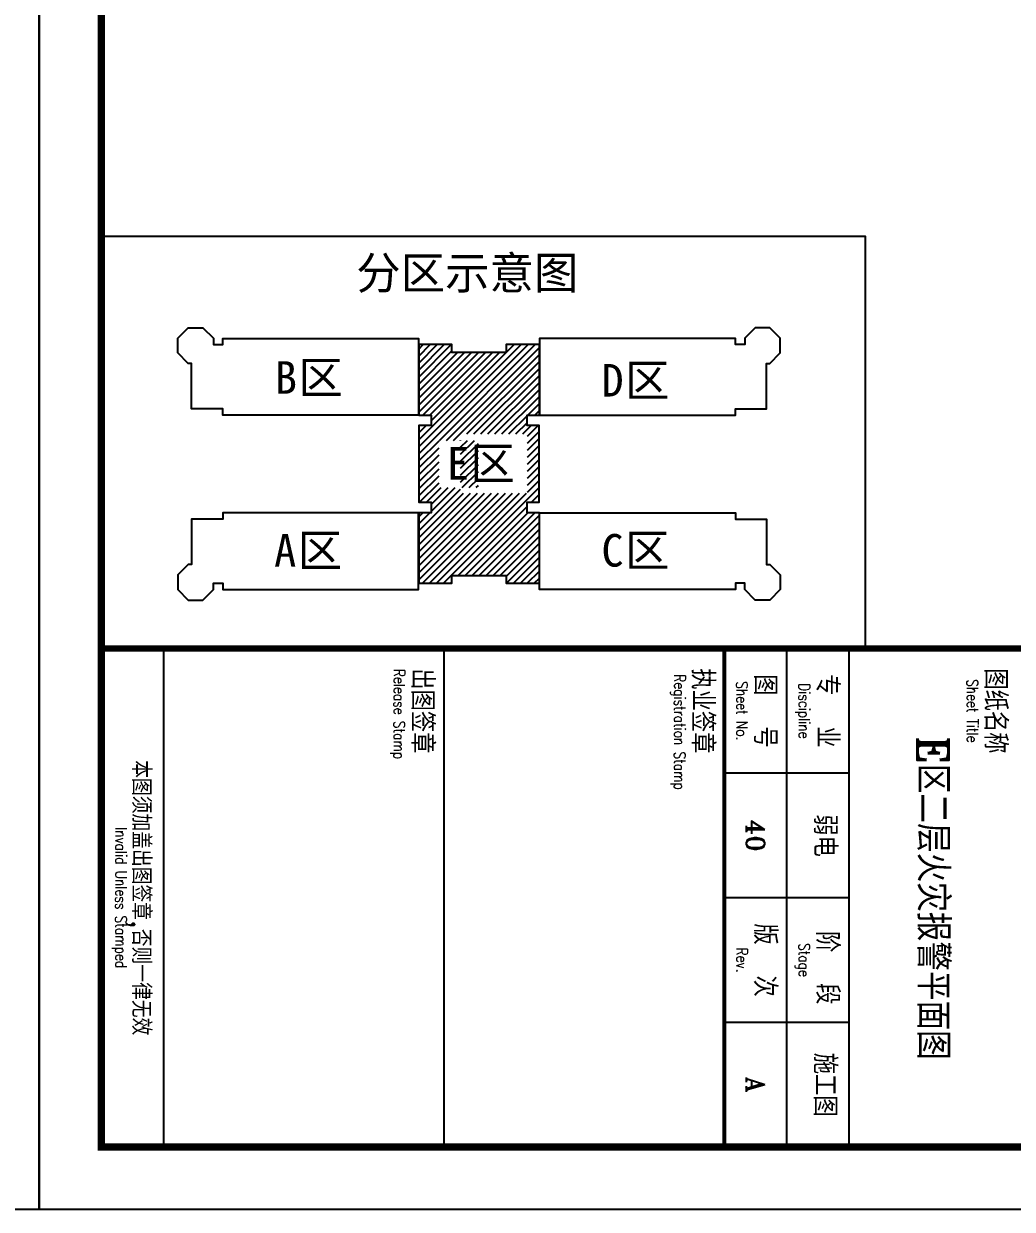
# Model space of a CAD drawing. Extents: x 190999 to 918899, y -200814 to 215286.
# Drawn here: x 750453 to 766320, y 36986 to 56018 of the extents above; entities that cross this region are included whole.
import ezdxf
from ezdxf.enums import TextEntityAlignment as Align

# ---------------------------------------------------------------- set-up
doc = ezdxf.new("R2010")
doc.units = 0
doc.header["$LTSCALE"] = 1000
doc.header["$MEASUREMENT"] = 0
for name, color, linetype in [('PUB_HATCH', 250, 'Continuous'), ('图框', 189, 'Continuous'), ('房间名称', 7, 'Continuous')]:
    doc.layers.add(name, color=color, linetype=linetype)
doc.styles.add('HT', font='simhei.ttf')
doc.styles.add('TKZ1_tjhts.shx', font='tjromant.shx', dxfattribs={"bigfont": 'tjhts.shx'})
doc.styles.add('TKZ2_tjkts.shx', font='tjromant.shx', dxfattribs={"bigfont": 'tjkts.shx'})

# ---------------------------------------------------------------- blocks, each defined once
blk = doc.blocks.new('TJAD_TK_A0')
at = {"layer": '图框'}
for p, q in [((2162, 399.3), (973, 399.3)), ((2162, -441.7), (2162, 399.3)), ((2072, -311.7), (2152, -311.7)), ((2092, -311.7), (2092, -331.7)), ((2112, -311.7), (2112, -331.7)), ((2132, -311.7), (2132, -331.7)), ((2072, -321.7), (2152, -321.7)), ((2072, -376.7), (2152, -376.7)), ((2072, -421.7), (2152, -421.7)), ((973, -441.7), (2162, -441.7))]:
    blk.add_line(p, q, dxfattribs=at)
at = {"layer": '图框', "const_width": 1.2}
blk.add_lwpolyline([(2152, -431.7), (2152, 389.3), (998, 389.3), (998, -431.7)], close=True, dxfattribs=at)
at = {"layer": '图框'}
for points, const_width in [([(2072, 389.3), (2072, -431.7)], 1), ([(2072, -331.7), (2152, -331.7)], 0.6)]:
    blk.add_lwpolyline(points, dxfattribs=dict(at, const_width=const_width))
at = {"layer": '图框', "style": 'TKZ2_tjkts.shx'}
for s, height, p in [('图纸名称', 3.6, (2082, -288.16)), ('专  业', 3.6, (2082, -315.16)), (' 阶  段', 3.6, (2122, -315.16)), ('图  号', 3.6, (2082, -325.16)), ('版  次', 3.6, (2122, -325.16)), ('执业签章', 3.6, (2082, -335.16)), ('出图签章', 3.6, (2082, -380.16)), ('本图须加盖出图签章,否则一律无效', 3, (2112, -425.28))]:
    blk.add_text(s, height=height, dxfattribs=at).set_placement(p, align=Align.MIDDLE_CENTER)
at = {"layer": '图框', "style": 'TKZ2_tjkts.shx', "width": 0.8}
for s, p in [('Sheet Title', (2082, -291.86)), ('Discipline', (2082, -318.86)), ('Stage', (2122, -318.86)), ('Sheet No.', (2082, -328.86)), ('Rev.', (2122, -328.86)), ('Registration Stamp', (2085.41, -338.86)), ('Release Stamp', (2082.52, -383.86)), ('Invalid Unless Stamped', (2112, -428.53))]:
    blk.add_text(s, height=1.8, dxfattribs=at).set_placement(p, align=Align.MIDDLE_CENTER)
at = {"layer": '图框', "color": 3, "style": 'TKZ1_tjhts.shx'}
for s, height, p in [('弱电', 3.6, (2102, -315.54)), ('施工图', 3.6, (2142, -315.54)), ('A', 3, (2142, -326.7))]:
    blk.add_text(s, height=height, dxfattribs=at).set_placement(p, align=Align.MIDDLE_CENTER)

msp = doc.modelspace()

# ---------------------------------------------------------------- hatches: boundary and pattern name
at = {"layer": 'PUB_HATCH'}
h = msp.add_hatch(dxfattribs=at)
h.set_pattern_fill('ANSI31', color=256, scale=50, style=0)
h.set_pattern_definition([(45, (133765.26, 1283198.1), (-56.1266008, 56.1266008), [])])
edge = h.paths.add_edge_path(flags=16)
edge.add_line((757119.7, 48572.2), (757750.3, 48572.2))
edge.add_line((757750.3, 48572.2), (757750.3, 49329.8))
edge.add_line((757750.3, 49329.8), (757119.7, 49329.8))
edge.add_line((757119.7, 49329.8), (757119.7, 48572.2))
edge.add_line((757465.3, 48480.7), (758538.9, 48480.7))
edge.add_line((758538.9, 48480.7), (758538.9, 49433.2))
edge.add_line((758538.9, 49433.2), (757465.3, 49433.2))
edge.add_line((757465.3, 49433.2), (757465.3, 48480.7))
h.paths.add_polyline_path([(757762, 47160.8), (758197, 47160.8), (758197, 47035.8), (758729.5, 47035.8), (758729.5, 48165.8), (758532, 48165.8), (758532, 48335.8), (758727, 48335.8), (758727, 49565.8), (758532, 49565.8), (758532, 49735.8), (758729.5, 49735.8), (758729.5, 50865.8), (758197, 50865.8), (758197, 50740.8), (757327.1, 50740.8), (757327.1, 50865.8), (756794.5, 50865.8), (756794.5, 49735.8), (756992.1, 49735.8), (756992.1, 49565.8), (756797.1, 49565.8), (756797.1, 48335.8), (756992.1, 48335.8), (756992.1, 48165.8), (756794.5, 48165.8), (756794.5, 47035.8), (757327.1, 47035.8), (757327.1, 47160.8)])

# ---------------------------------------------------------------- linework, layer by layer
msp.add_lwpolyline([(751698.5, 45986.5), (763964, 45986.5), (763964, 52604), (751698.5, 52604)], close=True)
for points in [[(756789.5, 50865.8), (756789.5, 49735.8), (753647, 49735.8), (753647, 49835.8), (753147, 49835.8), (753147, 50565.8), (753093.9, 50565.8), (752927, 50732.7), (752927, 50968.8), (753094, 51135.8), (753330.1, 51135.8), (753497.1, 50968.8), (753497.1, 50865.8), (753647, 50865.8), (753647, 50965.8), (756789.5, 50965.8), (756789.5, 50865.8)], [(758734.5, 50865.8), (758734.5, 49735.8), (761877, 49735.8), (761877, 49835.8), (762377.1, 49835.8), (762377.1, 50565.8), (762430.2, 50565.8), (762597.1, 50732.7), (762597.1, 50968.8), (762430.1, 51135.8), (762194, 51135.8), (762027, 50968.8), (762027, 50865.8), (761877, 50865.8), (761877, 50965.8), (758734.5, 50965.8), (758734.5, 50865.8)], [(757762, 47160.8), (758197, 47160.8), (758197, 47035.8), (758729.5, 47035.8), (758729.5, 47035.8), (758729.5, 48165.8), (758532, 48165.8), (758532, 48335.8), (758727, 48335.8), (758727, 49565.8), (758532, 49565.8), (758532, 49735.8), (758729.5, 49735.8), (758729.5, 50865.8), (758197, 50865.8), (758197, 50740.8), (757327.1, 50740.8), (757327.1, 50865.8), (756794.5, 50865.8), (756794.5, 49735.8), (756992.1, 49735.8), (756992.1, 49565.8), (756797.1, 49565.8), (756797.1, 48335.8), (756992.1, 48335.8), (756992.1, 48165.8), (756794.5, 48165.8), (756794.5, 47035.8), (756794.5, 47035.8), (757327.1, 47035.8), (757327.1, 47160.8), (757762, 47160.8)], [(756789.5, 47035.8), (756789.5, 48165.8), (753647, 48165.8), (753647, 48065.8), (753147, 48065.8), (753147, 47335.8), (753093.9, 47335.8), (752927, 47168.9), (752927, 46932.8), (753094, 46765.8), (753330.1, 46765.8), (753497.1, 46932.8), (753497.1, 47035.8), (753647, 47035.8), (753647, 46935.8), (756789.5, 46935.8), (756789.5, 47035.8)], [(758734.5, 47035.8), (758734.5, 48165.8), (761877, 48165.8), (761877, 48065.8), (762377.1, 48065.8), (762377.1, 47335.8), (762430.2, 47335.8), (762597.1, 47168.9), (762597.1, 46932.8), (762430.1, 46765.8), (762194, 46765.8), (762027, 46932.8), (762027, 47035.8), (761877, 47035.8), (761877, 46935.8), (758734.5, 46935.8), (758734.5, 47035.8)]]:
    msp.add_lwpolyline(points)

# ---------------------------------------------------------------- block references
at = {"layer": '图框', "xscale": 100, "yscale": 100, "zscale": 100, "rotation": 270}
for p in [(710768.8, 253186.5), (794868.8, 253186.5)]:
    msp.add_blockref('TJAD_TK_A0', p, dxfattribs=at)

# ---------------------------------------------------------------- texts
at = {"layer": '图框', "color": 3, "style": 'TKZ1_tjhts.shx'}
for s, height, p in [('E区二层火灾报警平面图', 500, (765048.5, 41986.5)), ('40', 300, (762198.5, 42986.5))]:
    msp.add_text(s, height=height, rotation=270, dxfattribs=at).set_placement(p, align=Align.MIDDLE_CENTER)
at = {"layer": '房间名称', "style": 'HT'}
for s, height, p in [('分区示意图', 522.78, (755789.8, 51756.3)), ('区', 522.8, (754862.1, 50077.5)), ('B', 522.8, (754484, 50077.5)), ('D', 522.8, (759726, 50032.3)), ('区', 522.8, (760104.1, 50032.3)), ('E', 522.8, (757246, 48698.5)), ('区', 522.8, (757624.1, 48698.5)), ('A', 522.8, (754472.2, 47301.2)), ('区', 522.8, (754850.3, 47301.2)), ('C', 522.8, (759726, 47303.1)), ('区', 522.8, (760104.1, 47303.1))]:
    msp.add_text(s, height=height, dxfattribs=at).set_placement(p)

doc.saveas('drawing.dxf')
